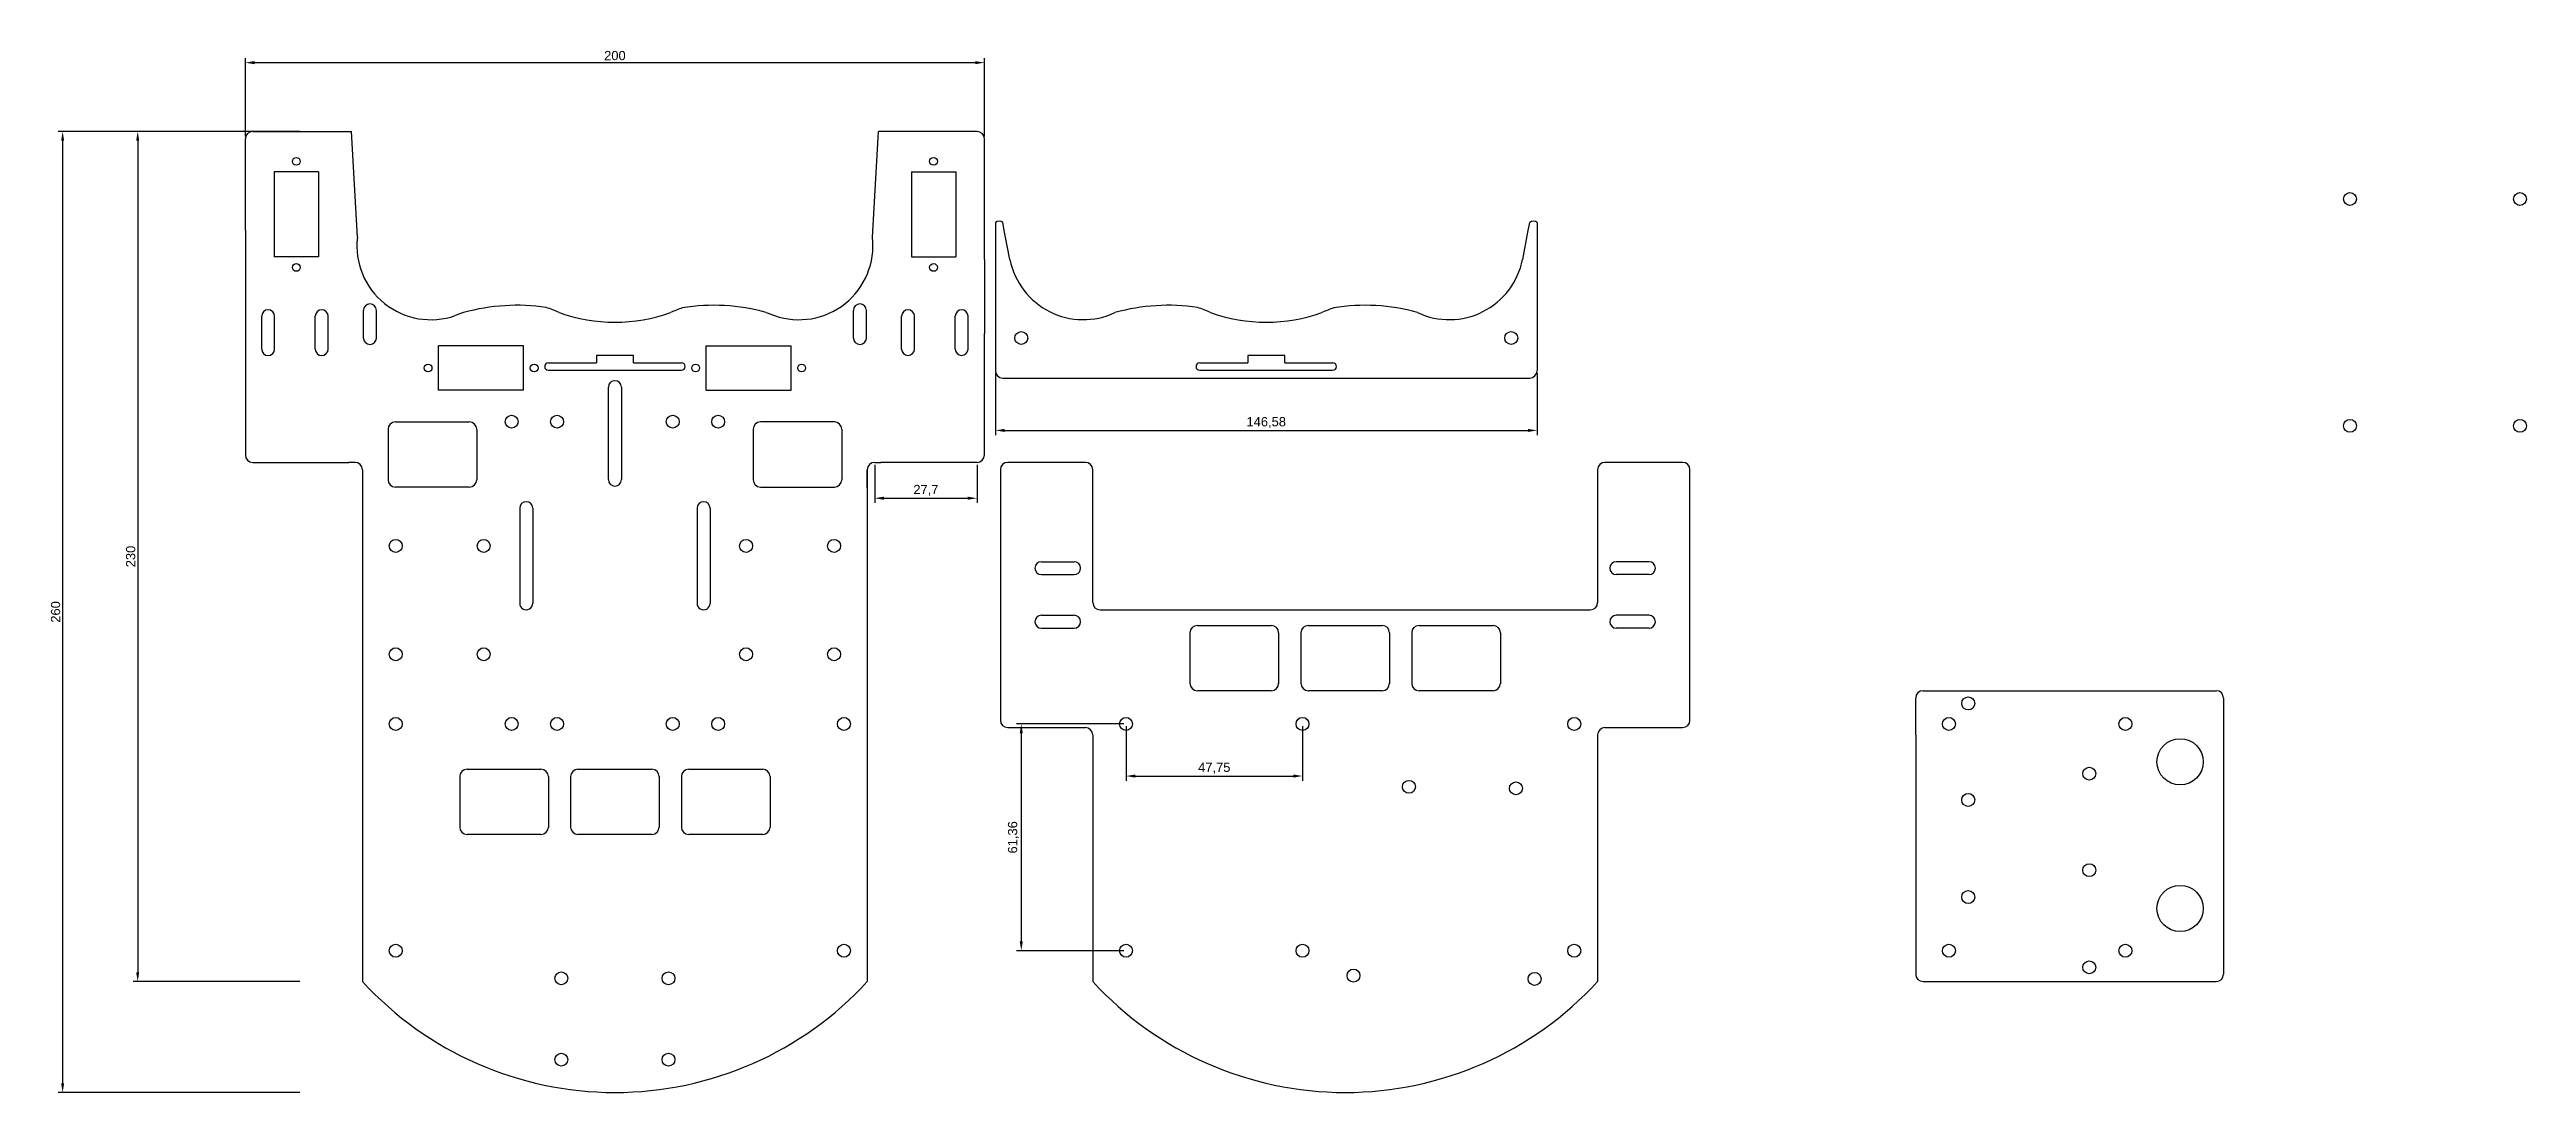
# Model space of a CAD drawing. Header units: millimetres. Extents: x 40 to 710, y 42 to 324.
import ezdxf

# ---------------------------------------------------------------- set-up
doc = ezdxf.new("R2010")
doc.units = ezdxf.units.MM
doc.styles.get("Standard").update_dxf_attribs({"font": 'arial.ttf'})
doc.dimstyles.new('ISO-25', dxfattribs={"dimtxt": 2.5, "dimasz": 2.5, "dimexe": 1.25, "dimexo": 0.625, "dimtad": 1, "dimtxsty": 'Standard', "dimcen": 2.5, "dimadec": 0, "dimazin": 0, "dimtfac": 1, "dimtmove": 0, "dimatfit": 3, "dimfxl": 1, "dimarcsym": 0})

# ---------------------------------------------------------------- blocks, each defined once
blk = doc.blocks.new('*D12')
at = {"color": 0, "lineweight": -2, "transparency": 16777216}
for p, q in [((295.85, 236.97), (295.85, 220.18)), ((442.43, 236.97), (442.43, 220.18)), ((298.35, 221.43), (439.93, 221.43))]:
    blk.add_line(p, q, dxfattribs=at)
at = {"color": 0, "transparency": 16777216}
for points in [[(298.35, 221.85), (298.35, 221.01), (295.85, 221.43)], [(439.93, 221.85), (439.93, 221.01), (442.43, 221.43)]]:
    blk.add_solid(points, dxfattribs=at)
at = {"layer": 'Defpoints', "color": 0, "transparency": 16777216}
for p in [(295.85, 237.59), (442.43, 237.59), (442.43, 221.43)]:
    blk.add_point(p, dxfattribs=at)
at = {"color": 0, "transparency": 16777216, "insert": (369.14, 223.56), "char_height": 2.5, "attachment_point": 5}
blk.add_mtext('146,58', dxfattribs=at)
blk = doc.blocks.new('*D13')
at = {"color": 0, "lineweight": -2, "transparency": 16777216}
for p, q in [((107.62, 302.32), (62.51, 302.32)), ((63.76, 299.82), (63.76, 74.82)), ((107.62, 72.32), (62.51, 72.32))]:
    blk.add_line(p, q, dxfattribs=at)
at = {"color": 0, "transparency": 16777216}
for points in [[(63.35, 299.82), (64.18, 299.82), (63.76, 302.32)], [(63.35, 74.82), (64.18, 74.82), (63.76, 72.32)]]:
    blk.add_solid(points, dxfattribs=at)
at = {"layer": 'Defpoints', "color": 0, "transparency": 16777216}
for p in [(108.24, 302.32), (63.76, 72.32), (108.24, 72.32)]:
    blk.add_point(p, dxfattribs=at)
at = {"color": 0, "transparency": 16777216, "insert": (61.86, 187.32), "char_height": 2.5, "attachment_point": 5, "rotation": 90}
blk.add_mtext('230', dxfattribs=at)
blk = doc.blocks.new('*D9')
at = {"color": 0, "lineweight": -2, "transparency": 16777216}
for p, q in [((107.62, 302.32), (42.2, 302.32)), ((43.45, 299.82), (43.45, 44.82)), ((107.62, 42.32), (42.2, 42.32))]:
    blk.add_line(p, q, dxfattribs=at)
at = {"color": 0, "transparency": 16777216}
for points in [[(43.03, 299.82), (43.86, 299.82), (43.45, 302.32)], [(43.03, 44.82), (43.86, 44.82), (43.45, 42.32)]]:
    blk.add_solid(points, dxfattribs=at)
at = {"layer": 'Defpoints', "color": 0, "transparency": 16777216}
for p in [(108.24, 302.32), (43.45, 42.32), (108.24, 42.32)]:
    blk.add_point(p, dxfattribs=at)
at = {"color": 0, "transparency": 16777216, "insert": (41.55, 172.32), "char_height": 2.5, "attachment_point": 5, "rotation": 90}
blk.add_mtext('260', dxfattribs=at)
blk = doc.blocks.new('*D10')
at = {"color": 0, "lineweight": -2, "transparency": 16777216}
for p, q in [((263.19, 212.16), (263.19, 201.83)), ((290.89, 212.16), (290.89, 201.83)), ((265.69, 203.08), (288.39, 203.08))]:
    blk.add_line(p, q, dxfattribs=at)
at = {"color": 0, "transparency": 16777216}
for points in [[(265.69, 203.5), (265.69, 202.67), (263.19, 203.08)], [(288.39, 203.5), (288.39, 202.67), (290.89, 203.08)]]:
    blk.add_solid(points, dxfattribs=at)
at = {"layer": 'Defpoints', "color": 0, "transparency": 16777216}
for p in [(263.19, 212.79), (290.89, 212.79), (290.89, 203.08)]:
    blk.add_point(p, dxfattribs=at)
at = {"color": 0, "transparency": 16777216, "insert": (277.04, 205.21), "char_height": 2.5, "attachment_point": 5}
blk.add_mtext('27,7', dxfattribs=at)
blk = doc.blocks.new('*D11')
at = {"color": 0, "lineweight": -2, "transparency": 16777216}
for p, q in [((330.58, 142.02), (301.6, 142.02)), ((302.85, 139.52), (302.85, 83.16)), ((330.58, 80.66), (301.6, 80.66))]:
    blk.add_line(p, q, dxfattribs=at)
at = {"color": 0, "transparency": 16777216}
for points in [[(302.44, 139.52), (303.27, 139.52), (302.85, 142.02)], [(302.44, 83.16), (303.27, 83.16), (302.85, 80.66)]]:
    blk.add_solid(points, dxfattribs=at)
at = {"layer": 'Defpoints', "color": 0, "transparency": 16777216}
for p in [(331.2, 142.02), (302.85, 80.66), (331.2, 80.66)]:
    blk.add_point(p, dxfattribs=at)
at = {"color": 0, "transparency": 16777216, "insert": (300.73, 111.34), "char_height": 2.5, "attachment_point": 5, "rotation": 90}
blk.add_mtext('61,36', dxfattribs=at)
blk = doc.blocks.new('*D14')
at = {"color": 0, "lineweight": -2, "transparency": 16777216}
for p, q in [((92.89, 300.94), (92.89, 322.18)), ((292.89, 300.94), (292.89, 322.18)), ((95.39, 320.93), (290.39, 320.93))]:
    blk.add_line(p, q, dxfattribs=at)
at = {"color": 0, "transparency": 16777216}
for points in [[(95.39, 321.35), (95.39, 320.51), (92.89, 320.93)], [(290.39, 321.35), (290.39, 320.51), (292.89, 320.93)]]:
    blk.add_solid(points, dxfattribs=at)
at = {"layer": 'Defpoints', "color": 0, "transparency": 16777216}
for p in [(292.89, 320.93), (92.89, 300.32), (292.89, 300.32)]:
    blk.add_point(p, dxfattribs=at)
at = {"color": 0, "transparency": 16777216, "insert": (192.89, 322.83), "char_height": 2.5, "attachment_point": 5}
blk.add_mtext('200', dxfattribs=at)
blk = doc.blocks.new('*D8')
at = {"color": 0, "lineweight": -2, "transparency": 16777216}
for p, q in [((331.2, 141.39), (331.2, 126.67)), ((378.95, 141.39), (378.95, 126.67)), ((333.7, 127.92), (376.45, 127.92))]:
    blk.add_line(p, q, dxfattribs=at)
at = {"color": 0, "transparency": 16777216}
for points in [[(333.7, 128.34), (333.7, 127.5), (331.2, 127.92)], [(376.45, 128.34), (376.45, 127.5), (378.95, 127.92)]]:
    blk.add_solid(points, dxfattribs=at)
at = {"layer": 'Defpoints', "color": 0, "transparency": 16777216}
for p in [(331.2, 142.02), (378.95, 142.02), (378.95, 127.92)]:
    blk.add_point(p, dxfattribs=at)
at = {"color": 0, "transparency": 16777216, "insert": (355.08, 130.04), "char_height": 2.5, "attachment_point": 5}
blk.add_mtext('47,75', dxfattribs=at)

msp = doc.modelspace()

# ---------------------------------------------------------------- linework, layer by layer
for p, q in [((94.89, 302.319), (121.598, 302.319)), ((123.2, 273.673), (121.598, 302.319)), ((262.577, 273.673), (264.179, 302.319)), ((290.888, 302.319), (264.179, 302.319)), ((92.89, 275.644), (92.89, 300.319)), ((292.888, 275.644), (292.888, 300.319)), ((112.667, 291.376), (100.667, 291.376)), ((100.667, 291.376), (100.667, 268.376)), ((112.667, 291.376), (100.667, 291.376)), ((112.667, 291.376), (112.667, 268.376)), ((273.11, 291.376), (273.11, 268.376)), ((273.11, 291.376), (285.11, 291.376)), ((285.11, 291.376), (285.11, 268.376)), ((92.89, 275.644), (92.89, 214.789)), ((292.888, 267.644), (292.888, 275.644)), ((295.849, 277.644), (295.849, 243.402)), ((298.334, 275.058), (297.849, 277.644)), ((299.725, 267.644), (298.334, 275.058)), ((438.555, 267.644), (439.945, 275.058)), ((439.945, 275.058), (440.43, 277.644)), ((442.43, 277.644), (442.43, 243.431)), ((112.667, 268.376), (100.667, 268.376)), ((273.11, 268.376), (285.11, 268.376)), ((292.888, 267.644), (292.888, 247.644)), ((97.309, 243.444), (97.309, 252.312)), ((100.809, 243.444), (100.809, 252.312)), ((100.809, 243.444), (100.809, 250.945)), ((111.809, 243.444), (111.809, 252.312)), ((115.309, 243.444), (115.309, 252.312)), ((115.309, 243.444), (115.309, 250.945)), ((124.848, 246.431), (124.848, 253.883)), ((128.348, 246.431), (128.348, 253.883)), ((151.963, 253.299), (149.676, 252.499)), ((233.814, 253.299), (236.101, 252.499)), ((257.429, 246.431), (257.429, 253.882)), ((260.929, 246.431), (260.929, 253.882)), ((270.469, 243.448), (270.469, 252.316)), ((273.969, 243.448), (273.969, 252.316)), ((273.969, 243.448), (273.969, 250.949)), ((284.969, 243.448), (284.969, 252.316)), ((288.469, 243.448), (288.469, 252.316)), ((288.469, 243.448), (288.469, 250.949)), ((168.195, 244.331), (145.195, 244.331)), ((145.195, 232.331), (145.195, 244.331)), ((168.195, 232.331), (168.195, 244.331)), ((168.195, 232.331), (168.195, 244.331)), ((197.889, 241.701), (187.889, 241.701)), ((187.889, 241.701), (187.889, 239.701)), ((197.889, 239.701), (197.889, 241.701)), ((217.582, 244.332), (240.582, 244.334)), ((217.583, 232.332), (217.582, 244.332)), ((217.583, 232.332), (217.582, 244.332)), ((240.583, 232.334), (240.582, 244.334)), ((292.888, 214.789), (292.888, 247.644)), ((295.849, 243.402), (295.849, 237.592)), ((374.14, 241.701), (364.14, 241.701)), ((364.14, 241.701), (364.14, 239.701)), ((374.14, 239.701), (374.14, 241.701)), ((442.43, 243.431), (442.43, 237.592)), ((174.889, 239.701), (187.889, 239.701)), ((174.889, 237.701), (210.889, 237.701)), ((197.889, 239.701), (210.889, 239.701)), ((297.849, 235.592), (440.43, 235.592)), ((351.14, 239.701), (364.14, 239.701)), ((351.14, 237.701), (387.14, 237.701)), ((374.14, 239.701), (387.14, 239.701)), ((168.195, 232.331), (145.195, 232.331)), ((191.14, 208.134), (191.14, 233.134)), ((194.64, 233.134), (194.64, 208.134)), ((194.64, 233.134), (194.64, 208.134)), ((217.583, 232.332), (240.583, 232.334)), ((131.492, 221.724), (131.492, 207.969)), ((155.492, 221.724), (155.492, 207.969)), ((230.284, 221.724), (230.284, 207.969)), ((254.284, 221.724), (254.284, 207.969)), ((94.89, 212.789), (120.89, 212.789)), ((122.588, 212.789), (120.89, 212.789)), ((124.588, 210.789), (124.588, 100.953)), ((261.19, 205.872), (261.19, 210.789)), ((261.19, 210.789), (261.19, 100.953)), ((263.19, 212.789), (264.888, 212.789)), ((290.888, 212.789), (264.888, 212.789)), ((297.201, 210.789), (297.201, 143.051)), ((320.201, 212.789), (299.201, 212.789)), ((322.201, 174.88), (322.201, 210.789)), ((458.803, 210.81), (458.803, 174.88)), ((481.803, 212.789), (460.803, 212.789)), ((483.803, 143.051), (483.803, 210.789)), ((167.141, 200.39), (167.143, 174.63)), ((170.641, 200.39), (170.643, 174.665)), ((215.138, 200.39), (215.137, 174.665)), ((218.638, 200.39), (218.636, 174.63)), ((308.283, 185.92), (317.151, 185.92)), ((308.283, 182.42), (315.784, 182.42)), ((308.283, 182.42), (317.151, 182.42)), ((472.721, 185.92), (463.853, 185.92)), ((472.721, 182.42), (463.853, 182.42)), ((472.721, 182.42), (465.22, 182.42)), ((308.283, 171.42), (317.151, 171.42)), ((308.283, 167.92), (315.784, 167.92)), ((308.283, 167.92), (317.151, 167.92)), ((324.201, 172.88), (456.803, 172.88)), ((472.721, 171.42), (463.853, 171.42)), ((472.721, 167.92), (463.853, 167.92)), ((472.721, 167.92), (465.22, 167.92)), ((348.502, 166.656), (348.502, 152.9)), ((372.502, 166.656), (372.502, 152.9)), ((378.502, 166.656), (378.502, 152.9)), ((402.502, 166.656), (402.502, 152.9)), ((408.502, 166.656), (408.502, 152.9)), ((432.502, 166.656), (432.502, 152.9)), ((544.877, 139.051), (544.877, 149.017)), ((546.877, 151.017), (611.178, 151.017)), ((611.178, 151.017), (626.178, 151.017)), ((628.178, 149.017), (628.178, 74.319)), ((299.201, 141.051), (320.201, 141.051)), ((460.803, 141.051), (481.803, 141.051)), ((322.201, 139.051), (322.201, 100.953)), ((458.803, 139.051), (458.803, 100.953)), ((544.877, 139.051), (544.877, 100.953)), ((150.888, 127.769), (150.888, 114.013)), ((174.888, 127.769), (174.888, 114.013)), ((180.888, 127.769), (180.888, 114.013)), ((204.888, 127.769), (204.888, 114.013)), ((210.888, 127.769), (210.888, 114.013)), ((234.888, 127.769), (234.888, 114.013)), ((124.588, 100.953), (124.588, 72.319)), ((261.19, 100.953), (261.19, 72.319)), ((322.201, 100.953), (322.201, 72.319)), ((458.803, 100.953), (458.803, 72.319)), ((544.877, 100.953), (544.877, 74.319)), ((546.877, 72.319), (611.178, 72.319)), ((611.178, 72.319), (626.178, 72.319))]:
    msp.add_line(p, q)
for points in [[(133.492, 223.724), (153.492, 223.724)], [(252.284, 223.724), (232.284, 223.724)], [(153.492, 206.086), (133.492, 206.086)], [(232.284, 206.086), (252.284, 206.086)], [(350.502, 168.656), (370.502, 168.656)], [(380.502, 168.656), (400.502, 168.656)], [(410.502, 168.656), (430.502, 168.656)], [(370.502, 151.017), (350.502, 151.017)], [(400.502, 151.017), (380.502, 151.017)], [(430.502, 151.017), (410.502, 151.017)], [(152.888, 129.769), (172.888, 129.769)], [(182.888, 129.769), (202.888, 129.769)], [(212.888, 129.769), (232.888, 129.769)], [(172.888, 112.13), (152.888, 112.13)], [(202.888, 112.13), (182.888, 112.13)], [(232.888, 112.13), (212.888, 112.13)]]:
    msp.add_lwpolyline(points)
for centre, radius in [((106.667, 294.226), 1.05), ((279.11, 294.226), 1.05), ((662.402, 284.033), 1.75), ((708.402, 284.033), 1.75), ((106.667, 265.526), 1.05), ((279.11, 265.526), 1.05), ((302.849, 246.431), 1.75), ((435.43, 246.431), 1.75), ((142.345, 238.331), 1.05), ((171.045, 238.331), 1.05), ((214.733, 238.332), 1.05), ((243.433, 238.334), 1.05), ((164.948, 223.788), 1.75), ((177.239, 223.788), 1.75), ((208.539, 223.788), 1.75), ((220.828, 223.788), 1.75), ((662.402, 222.673), 1.75), ((708.402, 222.673), 1.75), ((133.587, 190.189), 1.75), ((157.389, 190.19), 1.75), ((228.39, 190.189), 1.75), ((252.19, 190.189), 1.75), ((133.587, 160.871), 1.75), ((157.388, 160.872), 1.75), ((228.39, 160.871), 1.75), ((252.19, 160.871), 1.75), ((559.097, 147.566), 1.75), ((133.587, 142.016), 1.75), ((164.948, 142.016), 1.75), ((177.239, 142.016), 1.75), ((208.539, 142.016), 1.75), ((220.828, 142.016), 1.75), ((254.858, 142.016), 1.75), ((331.201, 142.016), 1.75), ((378.951, 142.016), 1.75), ((452.473, 142.016), 1.75), ((553.877, 142.016), 1.75), ((601.627, 142.016), 1.75), ((616.425, 131.771), 6.25), ((591.847, 128.566), 1.75), ((407.752, 125.009), 1.75), ((436.711, 124.589), 1.75), ((559.097, 121.458), 1.75), ((591.847, 102.458), 1.75), ((559.097, 95.174), 1.75), ((616.425, 92.103), 6.25), ((133.587, 80.656), 1.75), ((254.858, 80.656), 1.75), ((331.201, 80.656), 1.75), ((378.951, 80.656), 1.75), ((452.473, 80.656), 1.75), ((553.877, 80.656), 1.75), ((601.627, 80.656), 1.75), ((178.388, 73.195), 1.75), ((207.388, 73.195), 1.75), ((392.752, 73.939), 1.75), ((441.761, 73.039), 1.75), ((591.847, 76.174), 1.75), ((178.388, 51.195), 1.75), ((207.388, 51.195), 1.75)]:
    msp.add_circle(centre, radius)
for centre, radius, start, end in [((94.89, 300.319), 2, 90, 180), ((290.888, 300.319), 2, 0, 90), ((296.849, 276.587), 1.455, 46.596933, 133.403067), ((441.43, 276.587), 1.455, 46.596933, 133.403067), ((143.068, 271.376), 20, 173.403199, 289.294347), ((242.709, 271.376), 20, 250.705653, 6.596801), ((319.64, 271.644), 20.25, 191.392608, 295.050978), ((418.64, 271.644), 20.25, 244.949022, 348.607392), ((126.598, 253.883), 1.75, 359.999415, 179.999415), ((166.342, 202.117), 53.164, 81.376023, 105.691483), ((219.676, 204.015), 51.272, 73.993477, 99.589798), ((259.179, 253.882), 1.75, 0, 180), ((342.593, 202.117), 53.164, 81.376023, 105.691483), ((395.927, 204.015), 51.272, 73.993477, 99.589798), ((99.059, 252.312), 1.75, 0, 180), ((113.559, 252.312), 1.75, 0, 180), ((164.889, 225.644), 30.526, 64.949022, 72.016528), ((192.889, 295.734), 45.033, 250.443127, 289.556873), ((220.889, 225.644), 30.526, 108.634253, 115.050978), ((272.219, 252.316), 1.75, 0, 180), ((286.719, 252.316), 1.75, 0, 180), ((341.14, 225.644), 30.526, 64.949022, 72.016528), ((369.14, 295.734), 45.033, 250.443127, 289.556873), ((397.14, 225.644), 30.526, 108.634253, 115.050978), ((99.059, 243.444), 1.75, 180, 0), ((113.559, 243.444), 1.75, 180, 0), ((126.598, 246.431), 1.75, 179.999415, 359.999415), ((259.179, 246.431), 1.75, 180, 0), ((272.219, 243.448), 1.75, 180, 0), ((286.719, 243.448), 1.75, 180, 0), ((174.889, 238.701), 1, 90, 270), ((192.89, 233.134), 1.75, 0, 180), ((210.889, 238.701), 1, 270, 90), ((297.849, 237.592), 2, 180, 270), ((351.14, 238.701), 1, 90, 270), ((387.14, 238.701), 1, 270, 90), ((440.43, 237.592), 2, 270, 0), ((133.492, 221.724), 2, 90, 180), ((153.492, 221.724), 2, 0, 90), ((232.284, 221.724), 2, 90, 180), ((252.284, 221.724), 2, 0, 90), ((94.89, 214.789), 2, 180, 270), ((290.888, 214.789), 2, 270, 0), ((122.588, 210.789), 2, 0, 90), ((133.492, 208.086), 2, 180, 270), ((153.492, 208.086), 2, 270, 0), ((192.89, 208.134), 1.75, 180, 0), ((232.284, 208.086), 2, 180, 270), ((252.284, 208.086), 2, 270, 0), ((263.19, 210.789), 2, 90, 180), ((299.201, 210.789), 2, 90, 180), ((320.201, 210.789), 2, 0, 90), ((460.803, 210.789), 2, 90, 180), ((481.803, 210.789), 2, 0, 90), ((168.891, 200.39), 1.75, 0.002686, 180.002686), ((216.888, 200.39), 1.75, 359.997314, 179.997314), ((308.283, 184.17), 1.75, 90, 270), ((317.151, 184.17), 1.75, 270, 90), ((463.853, 184.17), 1.75, 90, 270), ((472.721, 184.17), 1.75, 270, 90), ((168.893, 174.63), 1.75, 180.003447, 1.136329), ((216.886, 174.63), 1.75, 178.863671, 359.996553), ((324.201, 174.88), 2, 180, 270), ((456.803, 174.88), 2, 270, 0), ((308.283, 169.67), 1.75, 90, 270), ((317.151, 169.67), 1.75, 270, 90), ((350.502, 166.656), 2, 90, 180), ((370.502, 166.656), 2, 0, 90), ((380.502, 166.656), 2, 90, 180), ((400.502, 166.656), 2, 0, 90), ((410.502, 166.656), 2, 90, 180), ((430.502, 166.656), 2, 0, 90), ((463.853, 169.67), 1.75, 90, 270), ((472.721, 169.67), 1.75, 270, 90), ((350.502, 153.017), 2, 180, 270), ((370.502, 153.017), 2, 270, 0), ((380.502, 153.017), 2, 180, 270), ((400.502, 153.017), 2, 270, 0), ((410.502, 153.017), 2, 180, 270), ((430.502, 153.017), 2, 270, 0), ((546.877, 149.017), 2, 90, 180), ((626.178, 149.017), 2, 0, 90), ((299.201, 143.051), 2, 180, 270), ((320.201, 139.051), 2, 0, 90), ((460.803, 139.051), 2, 90, 180), ((481.803, 143.051), 2, 270, 0), ((152.888, 127.769), 2, 90, 180), ((172.888, 127.769), 2, 0, 90), ((182.888, 127.769), 2, 90, 180), ((202.888, 127.769), 2, 0, 90), ((212.888, 127.769), 2, 90, 180), ((232.888, 127.769), 2, 0, 90), ((152.888, 114.13), 2, 180, 270), ((172.888, 114.13), 2, 270, 0), ((182.888, 114.13), 2, 180, 270), ((202.888, 114.13), 2, 270, 0), ((212.888, 114.13), 2, 180, 270), ((232.888, 114.13), 2, 270, 0), ((546.877, 74.319), 2, 180, 270), ((626.178, 74.319), 2, 270, 0), ((192.889, 135.069), 92.75, 222.574747, 317.425253), ((390.502, 135.069), 92.75, 222.574747, 317.425253)]:
    msp.add_arc(centre, radius, start, end)

# ---------------------------------------------------------------- dimensions: what is measured, and where the dimension line sits
for base, p1, p2, picture, middle in [((292.888, 320.93), (92.89, 300.319), (292.888, 300.319), '*D14', (192.889, 322.832)), ((442.43, 221.429), (295.849, 237.592), (442.43, 237.592), '*D12', (369.14, 223.557)), ((290.888, 203.083), (263.19, 212.789), (290.888, 212.789), '*D10', (277.039, 205.21)), ((378.951, 127.921), (331.201, 142.016), (378.951, 142.016), '*D8', (355.076, 130.044))]:
    dim = msp.add_linear_dim(base=base, p1=p1, p2=p2, dimstyle='ISO-25')
    dim.commit()
    dim.dimension.update_dxf_attribs({"geometry": picture, "text_midpoint": middle})
for base, p1, p2, picture, middle in [((43.447, 42.319), (108.244, 302.319), (108.244, 42.319), '*D9', (41.545, 172.319)), ((63.765, 72.319), (108.244, 302.319), (108.244, 72.319), '*D13', (61.863, 187.319)), ((302.854, 80.656), (331.201, 142.016), (331.201, 80.656), '*D11', (300.727, 111.336))]:
    dim = msp.add_linear_dim(base=base, p1=p1, p2=p2, angle=90, dimstyle='ISO-25')
    dim.commit()
    dim.dimension.update_dxf_attribs({"geometry": picture, "text_midpoint": middle})

doc.saveas('drawing.dxf')
